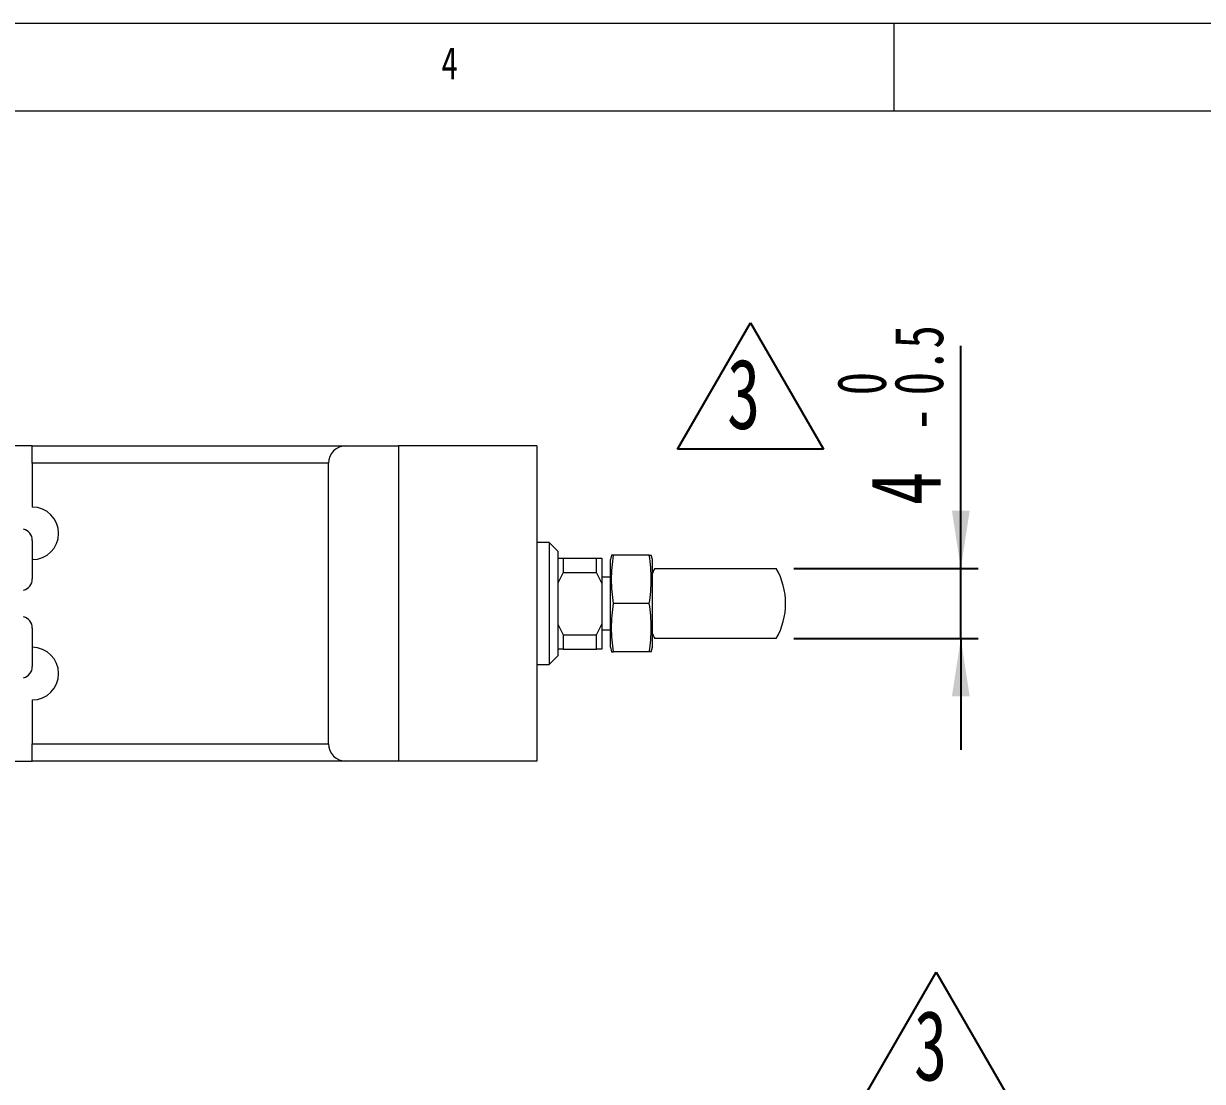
# Paper-space layout '시트2-ENG' of a CAD drawing. Header units: millimetres. Extents: x 5 to 415, y 5 to 292.
# Drawn here: x 160.3 to 227.6, y 231.7 to 292 of the extents above; entities that cross this region are included whole.
import ezdxf

# ---------------------------------------------------------------- set-up
doc = ezdxf.new("R2010")
doc.units = ezdxf.units.MM
doc.linetypes.add('CENTERX2', pattern=[20.32, 12.7, -2.54, 2.54, -2.54])
doc.layers.add('CENTER_LINE', color=7, linetype='CENTERX2')
doc.styles.add('SLDTEXTSTYLE0', font='TXT', dxfattribs={"width": 0.7})
doc.styles.add('SLDTEXTSTYLE3', font='TXT', dxfattribs={"width": 0.75})
doc.dimstyles.new('SLDDIMSTYLE8', dxfattribs={"dimtxt": 4, "dimasz": 3.302, "dimexe": 0, "dimexo": 0.0625, "dimgap": 1, "dimtad": 1, "dimrnd": 1e-09, "dimzin": 12, "dimdsep": 46, "dimtxsty": 'SLDTEXTSTYLE0', "dimsah": 1, "dimcen": 0.09, "dimadec": 0, "dimazin": 3, "dimtol": 1, "dimtm": 0.5, "dimtfac": 1, "dimtmove": 0, "dimatfit": 0, "dimfxl": 1, "dimfrac": 2, "dimtolj": 1, "dimarcsym": 0})

# ---------------------------------------------------------------- blocks, each defined once
blk = doc.blocks.new('_D_55')
at = {"layer": 'CENTER_LINE'}
for p, q in [((213.819, 260.917), (213.819, 275.633)), ((204.283, 260.917), (214.819, 260.917)), ((213.819, 256.917), (213.819, 260.917)), ((204.283, 256.917), (214.819, 256.917)), ((213.819, 256.917), (213.819, 250.567))]:
    blk.add_line(p, q, dxfattribs=at)
for points in [[(213.819, 260.917), (214.327, 264.219), (213.311, 264.219)], [(213.819, 256.917), (213.311, 253.615), (214.327, 253.615)]]:
    blk.add_solid(points, dxfattribs=at)
at = {"layer": 'CENTER_LINE', "attachment_point": 1, "rotation": 90, "style": 'SLDTEXTSTYLE0'}
for s, insert, char_height in [('0.5', (210.012, 270.795), 2.8), ('0', (206.749, 270.795), 2.8), ('-', (210.012, 268.757), 2.8), ('4', (208.663, 264.529), 4)]:
    blk.add_mtext(s, dxfattribs=dict(at, insert=insert, char_height=char_height))
blk = doc.blocks.new('SW_NOTE_0_20')
at = {"layer": 'CENTER_LINE', "color": 0}
for p, q in [((-2.835, -0.003), (1.331, 7.213)), ((1.331, 7.213), (5.498, -0.003)), ((5.498, -0.003), (-2.835, -0.003))]:
    blk.add_line(p, q, dxfattribs=at)
at = {"layer": 'CENTER_LINE', "color": 0, "insert": (0, 5.156), "char_height": 4, "attachment_point": 1, "style": 'SLDTEXTSTYLE0'}
blk.add_mtext('3', dxfattribs=at)
blk = doc.blocks.new('SW_NOTE_0_21')
at = {"layer": 'CENTER_LINE', "color": 0}
for p, q in [((-2.963, -0.006), (1.271, 7.327)), ((1.271, 7.327), (5.505, -0.006)), ((5.505, -0.006), (-2.963, -0.006))]:
    blk.add_line(p, q, dxfattribs=at)
at = {"layer": 'CENTER_LINE', "color": 0, "insert": (0, 5.156), "char_height": 4, "attachment_point": 1, "style": 'SLDTEXTSTYLE0'}
blk.add_mtext('3', dxfattribs=at)

psp = doc.layouts.new('시트2-ENG')

# ---------------------------------------------------------------- linework, layer by layer
at = {"color": 7, "linetype": 'Continuous', "lineweight": 18}
for p, q in [((415, 292), (5, 292)), ((210, 292), (210, 287)), ((410.25, 287), (10, 287)), ((160.819, 267.917), (117.619, 267.917)), ((160.819, 267.917), (178.719, 267.917)), ((160.819, 266.917), (160.819, 267.917)), ((178.719, 267.917), (181.719, 267.917)), ((189.619, 267.917), (181.719, 267.917)), ((181.719, 267.917), (181.719, 249.917)), ((189.619, 267.917), (189.619, 249.917)), ((177.719, 266.917), (160.819, 266.917)), ((160.819, 266.917), (160.819, 264.417)), ((177.719, 250.917), (177.719, 266.917)), ((160.819, 262.517), (160.819, 260.317)), ((190.319, 262.397), (189.619, 262.397)), ((190.819, 261.897), (190.319, 262.397)), ((190.319, 262.397), (190.319, 255.437)), ((190.819, 261.897), (190.819, 255.937)), ((190.819, 261.511), (191.12, 261.511)), ((191.12, 261.511), (191.12, 260.689)), ((191.12, 261.511), (193.019, 261.511)), ((193.019, 260.689), (193.019, 261.511)), ((193.019, 261.511), (193.319, 261.511)), ((193.319, 261.511), (193.319, 260.078)), ((193.886, 261.667), (193.819, 261.417)), ((193.819, 256.417), (193.819, 261.417)), ((196.038, 261.667), (194, 261.667)), ((196.219, 261.417), (196.152, 261.667)), ((196.219, 256.417), (196.219, 261.417)), ((191.12, 260.689), (190.819, 260.076)), ((191.12, 260.689), (193.019, 260.689)), ((193.319, 260.078), (193.019, 260.689)), ((196.355, 260.917), (203.283, 260.917)), ((193.819, 260.417), (193.319, 260.417)), ((193.319, 260.078), (193.319, 257.743)), ((196.038, 258.917), (194, 258.917)), ((190.819, 257.743), (191.119, 257.132)), ((193.019, 257.132), (193.319, 257.743)), ((193.319, 257.743), (193.319, 256.311)), ((160.819, 257.517), (160.819, 255.317)), ((191.119, 257.132), (193.019, 257.132)), ((191.119, 257.132), (191.119, 256.311)), ((193.019, 256.311), (193.019, 257.132)), ((193.319, 257.417), (193.819, 257.417)), ((193.819, 256.417), (193.886, 256.167)), ((196.152, 256.167), (196.219, 256.417)), ((203.283, 256.917), (196.355, 256.917)), ((190.319, 255.437), (190.819, 255.937)), ((191.119, 256.311), (190.819, 256.311)), ((191.119, 256.311), (193.019, 256.311)), ((193.319, 256.311), (193.019, 256.311)), ((196.038, 256.167), (194, 256.167)), ((189.619, 255.437), (190.319, 255.437)), ((160.819, 253.417), (160.819, 250.917)), ((160.819, 250.917), (177.719, 250.917)), ((160.819, 249.917), (160.819, 250.917)), ((117.619, 249.917), (160.819, 249.917)), ((178.719, 249.917), (160.819, 249.917)), ((181.719, 249.917), (178.719, 249.917)), ((189.619, 249.917), (181.719, 249.917))]:
    psp.add_line(p, q, dxfattribs=at)
for centre, radius, start, end in [((178.719, 266.917), 1, 90, 180), ((160.819, 262.917), 1.5, 270, 90), ((160.169, 262.517), 0.65, 0, 76.65764), ((199.819, 258.917), 4, 150, 154.15807), ((199.819, 258.917), 4, 330, 30), ((160.169, 260.317), 0.65, 283.34236, 0), ((160.169, 257.517), 0.65, 0, 76.65764), ((199.819, 258.917), 4, 205.84193, 210), ((160.819, 254.917), 1.5, 270, 90), ((160.169, 255.317), 0.65, 283.34236, 0), ((178.719, 250.917), 1, 180, 270)]:
    psp.add_arc(centre, radius, start, end, dxfattribs=at)
for points, knots in [([(194, 261.667), (193.938, 261.667), (193.866, 261.667), (193.894, 261.667), (193.898, 261.667)], [0, 0, 0, 0, 0.866865, 1, 1, 1, 1]), ([(194, 258.917), (193.944, 259.371), (193.829, 260.287), (193.943, 261.204), (194, 261.667)], [0, 0, 0, 0, 0.495216, 1, 1, 1, 1]), ([(196.038, 258.917), (196.095, 259.371), (196.209, 260.287), (196.096, 261.204), (196.038, 261.667)], [0, 0, 0, 0, 0.495216, 1, 1, 1, 1]), ([(196.038, 261.667), (196.101, 261.667), (196.173, 261.667), (196.144, 261.667), (196.141, 261.667)], [0, 0, 0, 0, 0.866865, 1, 1, 1, 1]), ([(194, 256.167), (193.944, 256.621), (193.829, 257.537), (193.943, 258.454), (194, 258.917)], [0, 0, 0, 0, 0.4952157, 1, 1, 1, 1]), ([(196.038, 256.167), (196.095, 256.621), (196.209, 257.537), (196.096, 258.454), (196.038, 258.917)], [0, 0, 0, 0, 0.495216, 1, 1, 1, 1]), ([(193.897, 256.167), (193.894, 256.167), (193.865, 256.167), (193.937, 256.167), (194, 256.167)], [0, 0, 0, 0, 0.119905, 1, 1, 1, 1]), ([(196.142, 256.167), (196.145, 256.167), (196.174, 256.167), (196.102, 256.167), (196.038, 256.167)], [0, 0, 0, 0, 0.119905, 1, 1, 1, 1])]:
    psp.add_open_spline(points, degree=3, knots=knots, dxfattribs=at)

# ---------------------------------------------------------------- block references
at = {"layer": 'CENTER_LINE'}
for name, p in [('SW_NOTE_0_20', (200.475, 267.719)), ('SW_NOTE_0_21', (211.142, 230.548))]:
    psp.add_blockref(name, p, dxfattribs=at)

# ---------------------------------------------------------------- texts
at = {"color": 7, "linetype": 'Continuous', "lineweight": 0, "insert": (184.167, 290.668), "char_height": 1.852, "attachment_point": 1, "style": 'SLDTEXTSTYLE3'}
psp.add_mtext('4', dxfattribs=at)

# ---------------------------------------------------------------- dimensions: what is measured, and where the dimension line sits
at = {"layer": 'CENTER_LINE'}
dim = psp.add_linear_dim(base=(213.819, 260.917), p1=(203.283, 256.917), p2=(203.283, 260.917), angle=90, dimstyle='SLDDIMSTYLE8', dxfattribs=at)
dim.commit()
dim.dimension.update_dxf_attribs({"geometry": '_D_55', "text_midpoint": (213.819, 270.081), "dimtype": 160})

doc.saveas('drawing.dxf')
